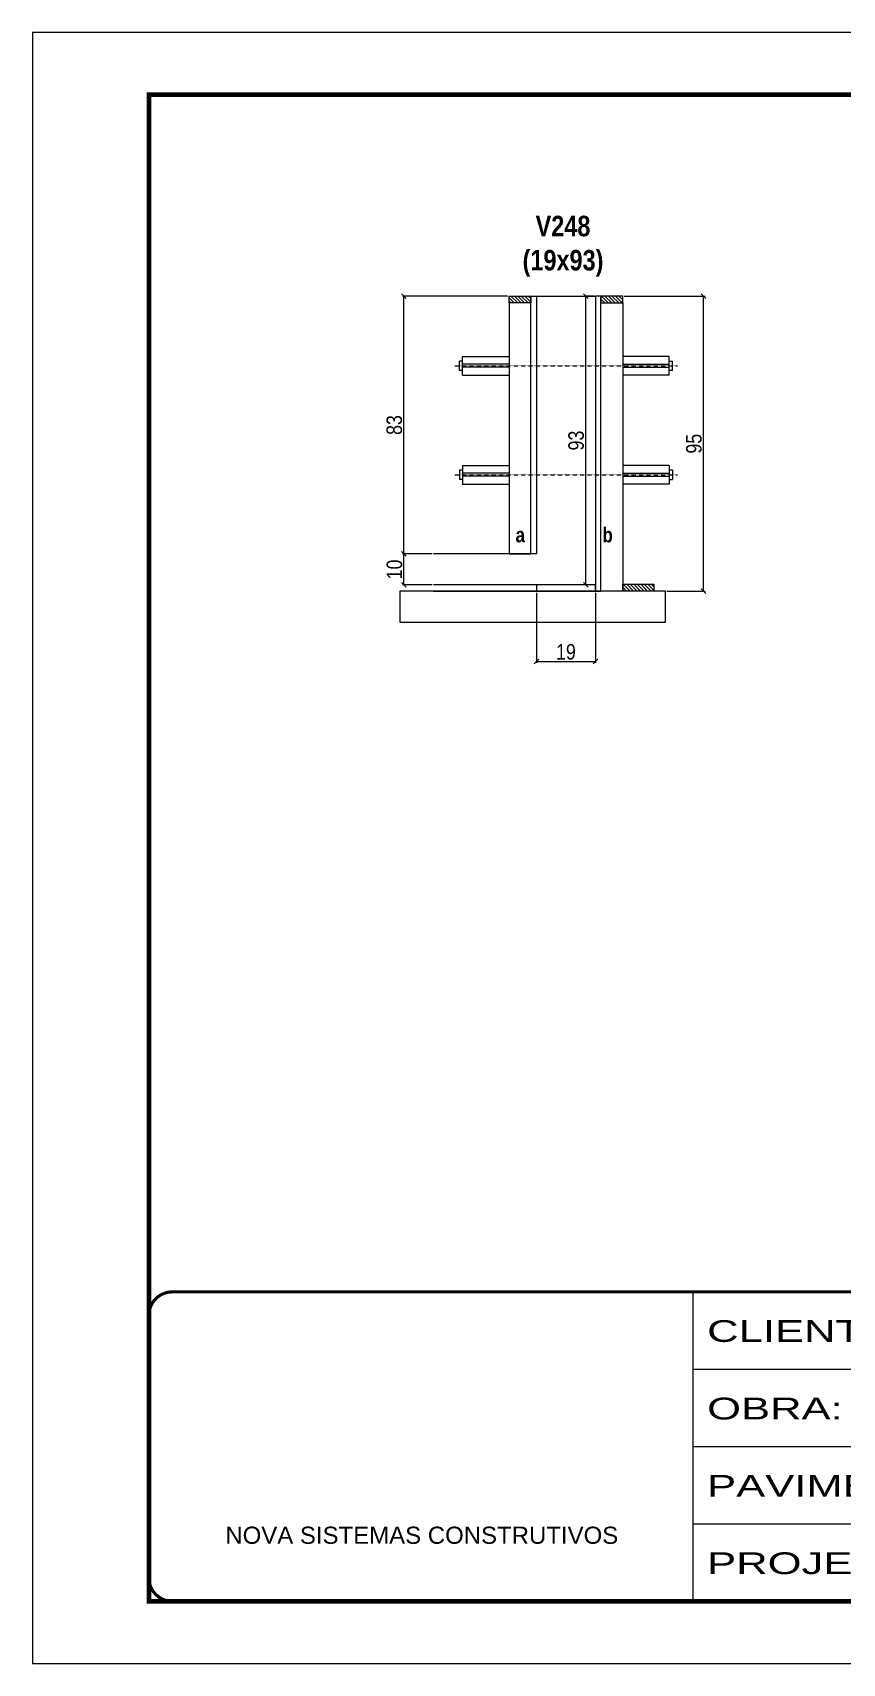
# Model space of a CAD drawing. Extents: x 3309 to 9590, y -2522 to 15424.
# Drawn here: x 4908 to 5430, y 8964 to 10014 of the extents above; entities that cross this region are included whole.
import ezdxf

# ---------------------------------------------------------------- set-up
doc = ezdxf.new("R2010")
doc.units = 0
for name, pattern in [('CONTINUO', [0]), ('DASHED', [0.75, 0.5, -0.25]), ('HIDDEN', [0.375, 0.25, -0.125])]:
    doc.linetypes.add(name, pattern=pattern)
for name, color, linetype, lineweight in [('CONCRETO', 251, 'Continuous', 25), ('Folhas', 255, 'Continuous', 9), ('SARRAFO DE PRESSAO', 251, 'DASHED', 9)]:
    doc.layers.add(name, color=color, linetype=linetype, lineweight=lineweight)
for name, color, linetype in [('COTA', 241, 'Continuous'), ('detalhes', 4, 'Continuous'), ('NOMENCLATURA', 7, 'Continuous'), ('Painéis', 200, 'Continuous'), ('SARR_2.2x10', 60, 'Continuous'), ('SARR_2.2x7', 40, 'Continuous'), ('SARR_3.5x7', 81, 'Continuous'), ('TENSOR', 3, 'Continuous')]:
    doc.layers.add(name, color=color, linetype=linetype)
doc.styles.add('ARIAL', font='arial.ttf')
doc.styles.add('COTA TECNICA 2X', font='techl___.ttf', dxfattribs={"height": 10})
doc.styles.add('TECNICA', font='techb___.ttf', dxfattribs={"height": 10})
doc.styles.add('Tecnologia', font='')
doc.styles.get('Tecnologia').set_extended_font_data('Forgotten Futurist')
doc.dimstyles.new('SECAO', dxfattribs={"dimscale": 0.333333, "dimtxt": 5, "dimasz": 9, "dimexe": 3, "dimexo": 3, "dimgap": 3, "dimtad": 1, "dimdec": 1, "dimlfac": 0.5, "dimzin": 12, "dimdsep": 46, "dimtxsty": 'COTA TECNICA 2X', "dimblk1": 'OBLIQUE', "dimblk2": 'OBLIQUE', "dimsah": 1, "dimcen": 0.9, "dimclrd": 4, "dimclre": 4, "dimclrt": 240, "dimadec": 1, "dimazin": 3, "dimtfac": 1, "dimtdec": 1, "dimtmove": 0, "dimatfit": 3, "dimfxl": 1, "dimtolj": 1, "dimtzin": 12, "dimarcsym": 0})
pattern_1 = [(135, (38402.5196, -113672.6308), (-1.122532015, -1.122532015), [])]

# ---------------------------------------------------------------- blocks, each defined once
blk = doc.blocks.new('9999999999')
at = {"color": 30, "linetype": 'CONTINUO'}
for p, q in [((98564.6, 34230.2), (98564.6, 34429.4)), ((98564.6, 34379.6), (99584, 34379.6)), ((98564.6, 34329.8), (99488, 34329.8)), ((98564.6, 34280), (99488, 34280))]:
    blk.add_line(p, q, dxfattribs=at)
at = {"color": 30, "linetype": 'CONTINUO', "const_width": 2}
blk.add_lwpolyline([(99584, 34230.2), (99584, 34414.4, 0.414214), (99569, 34429.4), (98229, 34429.4, 0.414214), (98214, 34414.4), (98214, 34245.2, 0.414214), (98229, 34230.2), (99584, 34230.2)], format="xyb", dxfattribs=at)
at = {"layer": 'Folhas'}
blk.add_lwpolyline([(98139, 34190.2), (99624, 34190.2), (99624, 35240.2), (98139, 35240.2)], close=True, dxfattribs=at)
at = {"layer": 'Folhas', "color": 30, "const_width": 3}
blk.add_lwpolyline([(98214, 34230.2), (99584, 34230.2), (99584, 35200.2), (98214, 35200.2)], close=True, dxfattribs=at)
at = {"color": 7, "linetype": 'Continuous', "ltscale": 5, "style": 'ARIAL'}
blk.add_text('NOVA SISTEMAS CONSTRUTIVOS', height=11.059, dxfattribs=at).set_placement((98263.2, 34267.2))
at = {"layer": 'Folhas', "color": 7, "style": 'Tecnologia', "width": 1.5}
for s, p in [('CLIENTE:', (98573.7, 34397.2)), ('OBRA:', (98573.7, 34347.3)), ('PAVIMENTO:', (98573.7, 34297.5)), ('PROJETO:', (98573.7, 34247.7))]:
    blk.add_text(s, height=14, dxfattribs=at).set_placement(p)
blk = doc.blocks.new('_Oblique')
at = {"color": 0, "linetype": 'ByBlock', "lineweight": -2}
blk.add_line((-0.5, -0.5), (0.5, 0.5), dxfattribs=at)
blk = doc.blocks.new('*D562')
at = {"layer": 'COTA', "color": 4, "lineweight": -2, "transparency": 16777216}
for p, q in [((5269.6, 9843.9), (5263.4, 9843.9)), ((5264.4, 9657.9), (5264.4, 9843.9)), ((5269.6, 9657.9), (5263.4, 9657.9))]:
    blk.add_line(p, q, dxfattribs=at)
at = {"layer": 'Defpoints', "color": 0, "transparency": 16777216}
for p in [(5264.4, 9843.9), (5270.6, 9843.9), (5270.6, 9657.9)]:
    blk.add_point(p, dxfattribs=at)
at = {"layer": 'COTA', "color": 4, "lineweight": -2, "transparency": 16777216, "xscale": 3, "yscale": 3, "zscale": 3}
for p, rotation in [((5264.4, 9843.9), 90), ((5264.4, 9657.9), 270)]:
    blk.add_blockref('_Oblique', p, dxfattribs=dict(at, rotation=rotation))
at = {"layer": 'COTA', "color": 240, "transparency": 16777216, "insert": (5258.2, 9750.9), "char_height": 10, "attachment_point": 5, "rotation": 90, "style": 'COTA TECNICA 2X'}
blk.add_mtext('\\A1;93', dxfattribs=at)
blk = doc.blocks.new('*D559')
at = {"layer": 'COTA', "color": 4, "lineweight": -2, "transparency": 16777216}
for p, q in [((5165.3, 9677.9), (5146.2, 9677.9)), ((5147.2, 9657.9), (5147.2, 9677.9)), ((5165.3, 9657.9), (5146.2, 9657.9))]:
    blk.add_line(p, q, dxfattribs=at)
at = {"layer": 'Defpoints', "color": 0, "transparency": 16777216}
for p in [(5147.2, 9677.9), (5166.3, 9677.9), (5166.3, 9657.9)]:
    blk.add_point(p, dxfattribs=at)
at = {"layer": 'COTA', "color": 4, "lineweight": -2, "transparency": 16777216, "xscale": 3, "yscale": 3, "zscale": 3}
for p, rotation in [((5147.2, 9677.9), 90), ((5147.2, 9657.9), 270)]:
    blk.add_blockref('_Oblique', p, dxfattribs=dict(at, rotation=rotation))
at = {"layer": 'COTA', "color": 240, "transparency": 16777216, "insert": (5141.1, 9667.9), "char_height": 10, "attachment_point": 5, "rotation": 90, "style": 'COTA TECNICA 2X'}
blk.add_mtext('\\A1;10', dxfattribs=at)
blk = doc.blocks.new('*D560')
at = {"layer": 'COTA', "color": 4, "lineweight": -2, "transparency": 16777216}
for p, q in [((5214, 9843.9), (5146.2, 9843.9)), ((5147.2, 9677.9), (5147.2, 9843.9)), ((5165.3, 9677.9), (5146.2, 9677.9))]:
    blk.add_line(p, q, dxfattribs=at)
at = {"layer": 'Defpoints', "color": 0, "transparency": 16777216}
for p in [(5147.2, 9843.9), (5215, 9843.9), (5166.3, 9677.9)]:
    blk.add_point(p, dxfattribs=at)
at = {"layer": 'COTA', "color": 4, "lineweight": -2, "transparency": 16777216, "xscale": 3, "yscale": 3, "zscale": 3}
for p, rotation in [((5147.2, 9843.9), 90), ((5147.2, 9677.9), 270)]:
    blk.add_blockref('_Oblique', p, dxfattribs=dict(at, rotation=rotation))
at = {"layer": 'COTA', "color": 240, "transparency": 16777216, "insert": (5141, 9760.9), "char_height": 10, "attachment_point": 5, "rotation": 90, "style": 'COTA TECNICA 2X'}
blk.add_mtext('\\A1;83', dxfattribs=at)
blk = doc.blocks.new('*D561')
at = {"layer": 'COTA', "color": 4, "lineweight": -2, "transparency": 16777216}
for p, q in [((5289.2, 9843.9), (5341.3, 9843.9)), ((5340.3, 9653.9), (5340.3, 9843.9)), ((5316.7, 9653.9), (5341.3, 9653.9))]:
    blk.add_line(p, q, dxfattribs=at)
at = {"layer": 'Defpoints', "color": 0, "transparency": 16777216}
for p in [(5288.2, 9843.9), (5340.3, 9843.9), (5315.7, 9653.9)]:
    blk.add_point(p, dxfattribs=at)
at = {"layer": 'COTA', "color": 4, "lineweight": -2, "transparency": 16777216, "xscale": 3, "yscale": 3, "zscale": 3}
for p, rotation in [((5340.3, 9843.9), 90), ((5340.3, 9653.9), 270)]:
    blk.add_blockref('_Oblique', p, dxfattribs=dict(at, rotation=rotation))
at = {"layer": 'COTA', "color": 240, "transparency": 16777216, "insert": (5334.1, 9748.9), "char_height": 10, "attachment_point": 5, "rotation": 90, "style": 'COTA TECNICA 2X'}
blk.add_mtext('\\A1;95', dxfattribs=at)
blk = doc.blocks.new('*D558')
at = {"layer": 'COTA', "color": 4, "lineweight": -2, "transparency": 16777216}
for p, q in [((5232.6, 9652.9), (5232.6, 9607.7)), ((5270.6, 9652.9), (5270.6, 9607.7)), ((5232.6, 9608.7), (5270.6, 9608.7))]:
    blk.add_line(p, q, dxfattribs=at)
at = {"layer": 'Defpoints', "color": 0, "transparency": 16777216}
for p in [(5232.6, 9653.9), (5270.6, 9653.9), (5270.6, 9608.7)]:
    blk.add_point(p, dxfattribs=at)
at = {"layer": 'COTA', "color": 4, "lineweight": -2, "transparency": 16777216, "xscale": 3, "yscale": 3, "zscale": 3, "rotation": 180}
blk.add_blockref('_Oblique', (5232.6, 9608.7), dxfattribs=at)
at = {"layer": 'COTA', "color": 4, "lineweight": -2, "transparency": 16777216, "xscale": 3, "yscale": 3, "zscale": 3}
blk.add_blockref('_Oblique', (5270.6, 9608.7), dxfattribs=at)
at = {"layer": 'COTA', "color": 240, "transparency": 16777216, "insert": (5251.6, 9614.8), "char_height": 10, "attachment_point": 5, "style": 'COTA TECNICA 2X'}
blk.add_mtext('\\A1;19', dxfattribs=at)

msp = doc.modelspace()

# ---------------------------------------------------------------- hatches: boundary and pattern name
at = {"layer": 'SARR_2.2x10'}
h = msp.add_hatch(dxfattribs=at)
h.set_pattern_fill('ANSI31', color=256, scale=0.5, angle=90)
h.set_pattern_definition([(135, (38481.7196, -113858.2308), (-1.122532015, -1.122532015), [])])
h.paths.add_polyline_path([(5288.18, 9658.34), (5288.18, 9653.94), (5308.18, 9653.94), (5308.18, 9658.34)])
at = {"layer": 'SARR_2.2x7'}
h = msp.add_hatch(dxfattribs=at)
h.set_pattern_fill('ANSI31', color=256, scale=0.5, angle=90)
h.set_pattern_definition(pattern_1)
h.paths.add_polyline_path([(5228.98, 9843.94), (5228.98, 9839.54), (5214.98, 9839.54), (5214.98, 9843.94)])
h = msp.add_hatch(dxfattribs=at)
h.set_pattern_fill('ANSI31', color=256, scale=0.5, angle=90)
h.set_pattern_definition(pattern_1)
h.paths.add_polyline_path([(5274.18, 9843.94), (5274.18, 9839.54), (5288.18, 9839.54), (5288.18, 9843.94)])

# ---------------------------------------------------------------- linework, layer by layer
at = {"ltscale": 3}
for p, q in [((5182.98, 9796.08), (5182.98, 9802.08)), ((5184.98, 9802.08), (5182.98, 9802.08)), ((5184.98, 9793.08), (5184.98, 9805.08)), ((5184.98, 9805.08), (5214.98, 9805.08)), ((5214.98, 9800.08), (5184.98, 9800.08)), ((5214.98, 9798.08), (5184.98, 9798.08)), ((5318.18, 9805.08), (5288.18, 9805.08)), ((5288.18, 9800.08), (5318.18, 9800.08)), ((5288.18, 9798.08), (5318.18, 9798.08)), ((5318.18, 9793.08), (5318.18, 9805.08)), ((5318.18, 9802.08), (5320.18, 9802.08)), ((5320.18, 9796.08), (5320.18, 9802.08)), ((5184.98, 9796.08), (5182.98, 9796.08)), ((5184.98, 9793.08), (5214.98, 9793.08)), ((5318.18, 9793.08), (5288.18, 9793.08)), ((5320.18, 9796.08), (5318.18, 9796.08)), ((5184.98, 9734.88), (5184.98, 9722.88)), ((5184.98, 9734.88), (5214.98, 9734.88)), ((5318.18, 9734.88), (5288.18, 9734.88)), ((5318.18, 9734.88), (5318.18, 9722.88)), ((5182.98, 9731.88), (5182.98, 9725.88)), ((5184.98, 9731.88), (5182.98, 9731.88)), ((5184.98, 9725.88), (5182.98, 9725.88)), ((5214.98, 9729.88), (5184.98, 9729.88)), ((5214.98, 9727.88), (5184.98, 9727.88)), ((5288.18, 9729.88), (5318.18, 9729.88)), ((5288.18, 9727.88), (5318.18, 9727.88)), ((5320.18, 9731.88), (5318.18, 9731.88)), ((5318.18, 9725.88), (5320.18, 9725.88)), ((5320.18, 9731.88), (5320.18, 9725.88)), ((5184.98, 9722.88), (5214.98, 9722.88)), ((5318.18, 9722.88), (5288.18, 9722.88))]:
    msp.add_line(p, q, dxfattribs=at)
at = {"layer": 'CONCRETO', "linetype": 'Continuous'}
for p, q in [((5232.58, 9843.94), (5270.58, 9843.94)), ((5232.58, 9843.94), (5232.58, 9677.94)), ((5270.58, 9843.94), (5270.58, 9657.94)), ((5232.58, 9677.94), (5166.33, 9677.94))]:
    msp.add_line(p, q, dxfattribs=at)
at = {"layer": 'CONCRETO', "linetype": 'Continuous', "elevation": 0}
msp.add_lwpolyline([(5144.48, 9633.94), (5315.72, 9633.94), (5315.72, 9653.94), (5144.48, 9653.94)], close=True, dxfattribs=at)
at = {"layer": 'Painéis', "linetype": 'Continuous'}
msp.add_line((5232.58, 9657.94), (5232.58, 9653.94), dxfattribs=at)
at = {"layer": 'Painéis', "linetype": 'Continuous', "elevation": 0}
for points in [[(5228.98, 9677.94), (5228.98, 9843.94), (5232.58, 9843.94), (5232.58, 9677.94)], [(5274.18, 9653.94), (5274.18, 9843.94), (5270.58, 9843.94), (5270.58, 9653.94)]]:
    msp.add_lwpolyline(points, close=True, dxfattribs=at)
msp.add_lwpolyline([(5166.33, 9653.94), (5270.58, 9653.94), (5270.58, 9657.94), (5166.33, 9657.94)], dxfattribs=at)
at = {"layer": 'SARR_2.2x10', "elevation": 0}
msp.add_lwpolyline([(5288.18, 9658.34), (5308.18, 9658.34), (5308.18, 9653.94), (5288.18, 9653.94)], close=True, dxfattribs=at)
at = {"layer": 'SARR_2.2x7'}
for points in [[(5214.98, 9843.94), (5228.98, 9843.94), (5228.98, 9839.54), (5214.98, 9839.54)], [(5288.18, 9843.94), (5274.18, 9843.94), (5274.18, 9839.54), (5288.18, 9839.54)]]:
    msp.add_lwpolyline(points, close=True, dxfattribs=at)
at = {"layer": 'SARR_3.5x7', "elevation": 0}
for points in [[(5228.98, 9839.54), (5214.98, 9839.54), (5214.98, 9677.94), (5228.98, 9677.94)], [(5274.18, 9839.54), (5288.18, 9839.54), (5288.18, 9653.94), (5274.18, 9653.94)]]:
    msp.add_lwpolyline(points, close=True, dxfattribs=at)
at = {"layer": 'TENSOR', "linetype": 'HIDDEN', "ltscale": 0.5}
for p, q in [((5179.98, 9799.08), (5323.48, 9799.08)), ((5179.98, 9728.88), (5323.48, 9728.88))]:
    msp.add_line(p, q, dxfattribs=at)

# ---------------------------------------------------------------- block references
at = {"layer": 'SARRAFO DE PRESSAO', "color": 6, "linetype": 'ByBlock'}
msp.add_blockref('9999999999', (-93231.11, -25226.65), dxfattribs=at)

# ---------------------------------------------------------------- texts
at = {"layer": 'detalhes', "style": 'TECNICA'}
for s, p in [('a', (5219.11, 9685.36)), ('b', (5275.08, 9685.35))]:
    msp.add_text(s, height=9.6, dxfattribs=at).set_placement(p)
at = {"layer": 'NOMENCLATURA', "insert": (5249.71, 9895.63), "char_height": 13.2, "attachment_point": 2, "style": 'TECNICA'}
msp.add_mtext_dynamic_manual_height_columns('V248\\P(19x93)', width=300.2766, gutter_width=1, heights=[0], dxfattribs=at)

# ---------------------------------------------------------------- dimensions: what is measured, and where the dimension line sits
at = {"layer": 'COTA'}
for base, p1, p2, picture, middle in [((5147.23, 9843.94), (5166.33, 9677.94), (5214.98, 9843.94), '*D560', (5140.99, 9760.94)), ((5340.25, 9843.94), (5315.72, 9653.94), (5288.18, 9843.94), '*D561', (5334.11, 9748.94))]:
    dim = msp.add_linear_dim(base=base, p1=p1, p2=p2, angle=90, dimstyle='SECAO', override={"dimtmove": 1}, dxfattribs=at)
    dim.commit()
    dim.dimension.update_dxf_attribs({"geometry": picture, "text_midpoint": middle})
for base, p1, p2, picture, middle in [((5264.43, 9843.94), (5270.58, 9657.94), (5270.58, 9843.94), '*D562', (5258.18, 9750.94)), ((5147.23, 9677.94), (5166.33, 9657.94), (5166.33, 9677.94), '*D559', (5141.13, 9667.94))]:
    dim = msp.add_linear_dim(base=base, p1=p1, p2=p2, angle=90, dimstyle='SECAO', dxfattribs=at)
    dim.commit()
    dim.dimension.update_dxf_attribs({"geometry": picture, "text_midpoint": middle})
dim = msp.add_linear_dim(base=(5270.58, 9608.69), p1=(5232.58, 9653.94), p2=(5270.58, 9653.94), dimstyle='SECAO', dxfattribs=at)
dim.commit()
dim.dimension.update_dxf_attribs({"geometry": '*D558', "text_midpoint": (5251.58, 9614.78)})

doc.saveas('drawing.dxf')
